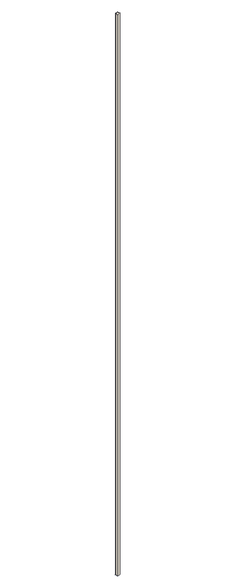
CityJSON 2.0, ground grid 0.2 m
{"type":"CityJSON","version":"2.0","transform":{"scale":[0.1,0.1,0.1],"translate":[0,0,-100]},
"CityObjects":{
"building1":{"type":"Building","geometry":[{"type":"Solid","lod":"1","boundaries":[[[[0,1,2,3]],[[4,5,6,7]],[[2,4,7,3]],[[1,5,4,2]],[[0,6,5,1]],[[3,7,6,0]]]]}]}
},
"vertices":[
[0,10,0],[10,10,0],[10,0,0],[0,0,0],[10,0,2000],[10,10,2000],[0,10,2000],[0,0,2000]
]}
